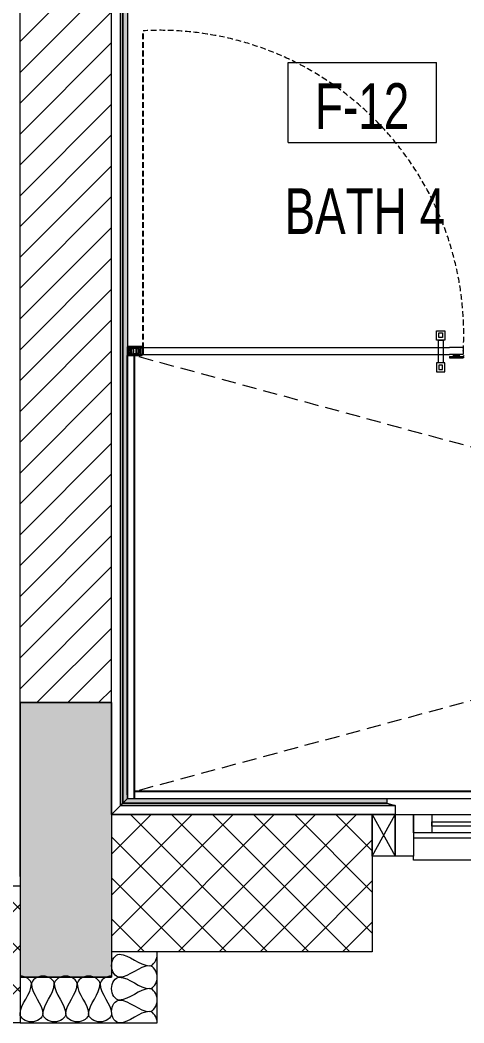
# Model space of a CAD drawing. Header units: millimetres. Extents: x -18512 to 101824, y -95768 to 52898.
# Drawn here: x 59908 to 60879, y -63282 to -61091 of the extents above; entities that cross this region are included whole.
import ezdxf

# ---------------------------------------------------------------- set-up
doc = ezdxf.new("R2010")
doc.units = ezdxf.units.MM
doc.header["$LTSCALE"] = 25
doc.linetypes.add('DASHED', pattern=[0.75, 0.5, -0.25])
doc.linetypes.add('HIDDEN', pattern=[0.375, 0.25, -0.125])
for name, color, linetype, lineweight in [('027 Sanitry Ware', 1, 'Continuous', 0), ('A-AREA-IDEN', 2, 'Continuous', 9), ('A-DETL-INSL', 8, 'Continuous', 9), ('A-GLAZ', 6, 'Continuous', 9), ('A-WOODEN DOOR FRAM', 9, 'Continuous', 9), ('A200-1 Fine Outline', 8, 'Continuous', 9), ('A300-2 Openings', 4, 'Continuous', 15), ('I-FLR-TILE', 253, 'Continuous', 9), ('I-WALL', 2, 'Continuous', 9), ('S-COLS', 6, 'Continuous', 9), ('X2$0$I-WALL', 2, 'Continuous', 18)]:
    doc.layers.add(name, color=color, linetype=linetype, lineweight=lineweight)
for name, color, linetype in [('1_Wall finish', 2, 'Continuous'), ('4_Sanitaryware', 1, 'Continuous'), ('AR WALL HATCH', 8, 'Continuous'), ('Detail - interior', 9, 'Continuous'), ('HAT', 8, 'Continuous')]:
    doc.layers.add(name, color=color, linetype=linetype)
doc.styles.add('Arial Narrow_4', font='fi_9001f.ttf', dxfattribs={"width": 0.75, "height": 147.492401})
pattern_1 = [(45, (59229.075, -102497.31), (-44.90128, 44.90128), []), (135, (59229.075, -102497.31), (-44.90128, -44.90128), [])]

# ---------------------------------------------------------------- blocks, each defined once
blk = doc.blocks.new('Aluminum_Exterior_Window_-_1_wide_x_2_high_3888 - NAGA- GW01-9144455-FIRST FLOOR PLAN')
at = {"layer": 'A-GLAZ', "lineweight": 9}
for p, q in [((-1331.6, 72.8), (-1371.6, 72.8)), ((-1371.6, 72.8), (-1371.6, -18)), ((-1291.6, 72.8), (-1331.6, 72.8)), ((-1331.6, 72.8), (-1331.6, 32.8)), ((-1331.6, -18), (-1331.6, 72.8)), ((-1291.6, 32.8), (-1291.6, 72.8)), ((-851.6, 72.8), (-1291.6, 72.8)), ((-851.6, 72.8), (-851.6, 32.8)), ((-811.6, 72.8), (-851.6, 72.8)), ((-811.6, 32.8), (-811.6, 72.8)), ((-771.6, 72.8), (-811.6, 72.8)), ((-811.6, 72.8), (-811.6, -18)), ((-771.6, -18), (-771.6, 72.8)), ((-851.6, 57), (-1291.6, 57)), ((-1291.6, 57), (-1291.6, 47)), ((-1291.6, 47), (-851.6, 47)), ((-851.6, 47), (-851.6, 57)), ((-1331.6, 32.8), (-1291.6, 32.8)), ((-811.6, 22), (-1331.6, 22)), ((-1291.6, 32.8), (-851.6, 32.8)), ((-851.6, 32.8), (-811.6, 32.8)), ((-1371.6, -18), (-1331.6, -18)), ((-1331.6, -18), (-1331.6, -27.2)), ((-811.6, -18), (-771.6, -18)), ((-811.6, -27.2), (-811.6, -18)), ((-1331.6, -27.2), (-811.6, -27.2))]:
    blk.add_line(p, q, dxfattribs=at)
blk = doc.blocks.new('M_NAGA Room Tag - Room Tag-1756429-FIRST FLOOR PLAN')
at = {"layer": 'A-AREA-IDEN'}
for p, q in [((-3.25, 1.75), (-3.25, -1.75)), ((-3.25, 1.75), (3.25, 1.75)), ((3.25, 1.75), (3.25, -1.75)), ((-3.25, -1.75), (3.25, -1.75))]:
    blk.add_line(p, q, dxfattribs=at)

msp = doc.modelspace()

# ---------------------------------------------------------------- hatches: boundary and pattern name
at = {"layer": 'AR WALL HATCH', "lineweight": 5}
h = msp.add_hatch(dxfattribs=at)
h.set_pattern_fill('ANSI31', color=256, scale=15, style=0)
h.set_pattern_definition([(45, (59229.075, -102497.31), (-33.67596, 33.67596), [])])
h.paths.add_polyline_path([(60108.1, -59976.9), (60108.1, -62582.4), (59908.1, -62582.4), (59908.1, -59976.9)], flags=0)
h = msp.add_hatch(dxfattribs=at)
h.set_pattern_fill('ANSI37', color=256, scale=20, style=0)
h.set_pattern_definition(pattern_1)
h.paths.add_polyline_path([(60678.1, -62826.9), (60678.1, -63126.9), (60108.1, -63126.9), (60108.1, -62826.9)])
h.paths.add_polyline_path([(61378.1, -63126.9), (61378.1, -62826.9), (61528.1, -62826.9), (61528.1, -62986.9), (61818.1, -62986.9), (61818.1, -63126.9)])
h = msp.add_hatch(dxfattribs=at)
h.set_pattern_fill('ANSI37', color=256, scale=20, style=0)
h.set_pattern_definition(pattern_1)
h.paths.add_polyline_path([(55853.1, -63282.4), (55853.1, -62982.4), (59908.1, -62982.4), (59908.1, -63182.4), (59908.1, -63193.4), (59908.1, -63282.4)])
at = {"layer": 'HAT'}
h = msp.add_hatch(dxfattribs=at)
h.set_pattern_fill('AR-SAND', color=256, scale=0.1, style=0)
h.set_pattern_definition([(37.5, (59229.075, -102497.3092), (-0.16000313, 4.89413237), [0, -3.8608, 0, -4.318, 0, -4.1275]), (7.5, (59229.075, -102497.309), (4.4952328, 7.168251), [0, -2.0828, 0, -3.4798, 0, -1.3335]), (327.5, (59225.951, -102497.3092), (7.9099237, 0.01437185), [0, -1.27, 0, -4.572, 0, -5.969]), (317.5, (59225.951, -102497.309), (7.6355645, 2.2292932), [0, -0.635, 0, -2.9972, 0, -3.429])])
h.paths.add_polyline_path([(60133.1, -62801.9), (60133.1, -60001.9), (60143.1, -60011.9), (60143.1, -62791.9)])
h = msp.add_hatch(dxfattribs=at)
h.set_pattern_fill('AR-SAND', color=256, scale=0.1, style=0)
h.set_pattern_definition([(37.5, (59211.2678, -102497.3092), (-0.16000313, 4.89413237), [0, -3.8608, 0, -4.318, 0, -4.1275]), (7.5, (59211.268, -102497.309), (4.4952328, 7.168251), [0, -2.0828, 0, -3.4798, 0, -1.3335]), (327.5, (59208.1436, -102497.3092), (7.9099237, 0.01437185), [0, -1.27, 0, -4.572, 0, -5.969]), (317.5, (59208.1436, -102497.309), (7.6355645, 2.2292932), [0, -0.635, 0, -2.9972, 0, -3.429])])
h.paths.add_polyline_path([(60710.3, -62801.9), (60133.1, -62801.9), (60143.1, -62791.9), (60710.3, -62791.9)])
at = {"layer": 'S-COLS', "lineweight": 5}
msp.add_hatch(color=252, dxfattribs=at).paths.add_polyline_path([(60108.1, -62582.4), (60108.1, -63182.4), (59908.1, -63182.4), (59908.1, -62582.4)], flags=0)

# ---------------------------------------------------------------- linework, layer by layer
at = {"layer": '027 Sanitry Ware', "lineweight": 0}
for p, q in [((60818.6, -61769.8, 0), (60836.6, -61769.8, 0)), ((60818.6, -61790.2, 0), (60818.6, -61769.8, 0)), ((60823.7, -61774.4, 0), (60831.6, -61774.4, 0)), ((60823.7, -61784.5, 0), (60823.7, -61774.4, 0)), ((60831.6, -61774.4, 0), (60831.6, -61784.5, 0)), ((60836.6, -61769.8, 0), (60836.6, -61790.2, 0)), ((60836.6, -61790.2, 0), (60818.6, -61790.2, 0)), ((60822.8, -61790.2, 0), (60832.9, -61790.2, 0)), ((60822.8, -61839.9, 0), (60822.8, -61790.2, 0)), ((60831.6, -61784.5, 0), (60823.7, -61784.5, 0)), ((60832.9, -61790.2, 0), (60832.9, -61839.9, 0)), ((60836.6, -61839.9, 0), (60818.6, -61839.9, 0)), ((60832.9, -61839.9, 0), (60822.8, -61839.9, 0)), ((60831.6, -61845, 0), (60823.7, -61845, 0)), ((60823.7, -61845, 0), (60823.7, -61854.7, 0)), ((60831.6, -61854.7, 0), (60831.6, -61845, 0)), ((60823.7, -61854.7, 0), (60831.6, -61854.7, 0))]:
    msp.add_line(p, q, dxfattribs=at)
at = {"layer": '027 Sanitry Ware'}
for p, q in [((60818.6, -61839.9, 0), (60818.6, -61859.7, 0)), ((60836.6, -61859.7, 0), (60836.6, -61839.9, 0)), ((60818.6, -61859.7, 0), (60836.6, -61859.7, 0))]:
    msp.add_line(p, q, dxfattribs=at)
at = {"layer": '1_Wall finish'}
for p, q in [((60143.1, -62783.9, 0), (60143.1, -61824.1, 0)), ((60158.1, -62791.9, 0), (60158.1, -61824.1, 0))]:
    msp.add_line(p, q, dxfattribs=at)
at = {"layer": '1_Wall finish', "color": 2}
msp.add_line((61543.1, -62776.9), (60158.1, -62776.9, 0), dxfattribs=at)
at = {"layer": '4_Sanitaryware', "color": 1, "linetype": 'HIDDEN', "lineweight": 0, "ltscale": 5, "elevation": 0}
for points in [[(61918.1, -62301.6), (60158.1, -61824.1)], [(61918.1, -62301.6), (60158.1, -62776.9)]]:
    msp.add_lwpolyline(points, dxfattribs=at)
at = {"layer": 'A-DETL-INSL', "color": 1}
msp.add_lwpolyline([(59908.1, -63282.4), (60208.1, -63282.4), (60208.1, -63126.9)], dxfattribs=at)
at = {"layer": 'A-DETL-INSL'}
for points in [[(60124.8, -63182.4), (60117, -63182.4), (60099.3, -63157.4), (60117, -63132.4), (60124.8, -63132.4)], [(60124.8, -63132.4), (60147.7, -63132.4), (60168.6, -63157.4), (60191.5, -63157.4)], [(60191.5, -63157.4), (60199.3, -63157.4), (60208.1, -63144.1), (60208.1, -63132.4)], [(60191.5, -63157.4), (60168.6, -63157.4), (60147.7, -63182.4), (60124.8, -63182.4)], [(60191.5, -63207.4), (60199.3, -63207.4), (60217, -63182.4), (60199.3, -63157.4), (60191.5, -63157.4)], [(59933.1, -63196.7), (59933.1, -63188.9), (59919.9, -63180.1), (59908.1, -63180.1)], [(59983.1, -63196.7), (59983.1, -63188.9), (59958.1, -63171.3), (59933.1, -63188.9), (59933.1, -63196.7)], [(60033.1, -63196.7), (60033.1, -63188.9), (60008.1, -63171.3), (59983.1, -63188.9), (59983.1, -63196.7)], [(60083.1, -63196.7), (60083.1, -63188.9), (60058.1, -63171.3), (60033.1, -63188.9), (60033.1, -63196.7)], [(60108.1, -63180.1), (60096.4, -63180.1), (60083.1, -63188.9), (60083.1, -63196.7)], [(60124.8, -63232.4), (60117, -63232.4), (60099.3, -63207.4), (60117, -63182.4), (60124.8, -63182.4)], [(60124.8, -63182.4), (60147.7, -63182.4), (60168.6, -63207.4), (60191.5, -63207.4)], [(59908.1, -63263.4), (59908.1, -63240.5), (59933.1, -63219.7), (59933.1, -63196.7)], [(59933.1, -63196.7), (59933.1, -63219.7), (59958.1, -63240.5), (59958.1, -63263.4)], [(59958.1, -63263.4), (59958.1, -63240.5), (59983.1, -63219.7), (59983.1, -63196.7)], [(59983.1, -63196.7), (59983.1, -63219.7), (60008.1, -63240.5), (60008.1, -63263.4)], [(60008.1, -63263.4), (60008.1, -63240.5), (60033.1, -63219.7), (60033.1, -63196.7)], [(60033.1, -63196.7), (60033.1, -63219.7), (60058.1, -63240.5), (60058.1, -63263.4)], [(60058.1, -63263.4), (60058.1, -63240.5), (60083.1, -63219.7), (60083.1, -63196.7)], [(60083.1, -63196.7), (60083.1, -63219.7), (60108.1, -63240.5), (60108.1, -63263.4)], [(60191.5, -63207.4), (60168.6, -63207.4), (60147.7, -63232.4), (60124.8, -63232.4)], [(60191.5, -63257.4), (60199.3, -63257.4), (60217, -63232.4), (60199.3, -63207.4), (60191.5, -63207.4)], [(60124.8, -63282.4), (60117, -63282.4), (60099.3, -63257.4), (60117, -63232.4), (60124.8, -63232.4)], [(60124.8, -63232.4), (60147.7, -63232.4), (60168.6, -63257.4), (60191.5, -63257.4)], [(59958.1, -63263.4), (59958.1, -63271.3), (59933.1, -63288.9), (59908.1, -63271.3), (59908.1, -63263.4)], [(60008.1, -63263.4), (60008.1, -63271.3), (59983.1, -63288.9), (59958.1, -63271.3), (59958.1, -63263.4)], [(60058.1, -63263.4), (60058.1, -63271.3), (60033.1, -63288.9), (60008.1, -63271.3), (60008.1, -63263.4)], [(60108.1, -63263.4), (60108.1, -63271.3), (60083.1, -63288.9), (60058.1, -63271.3), (60058.1, -63263.4)], [(60191.5, -63257.4), (60168.6, -63257.4), (60147.7, -63282.4), (60124.8, -63282.4)], [(60208.1, -63282.4), (60208.1, -63270.6), (60199.3, -63257.4), (60191.5, -63257.4)]]:
    msp.add_open_spline(points, degree=3, dxfattribs=at)
at = {"layer": 'A-WOODEN DOOR FRAM'}
msp.add_lwpolyline([(60728.1, -62917.7), (60678.1, -62917.7), (60678.1, -62826.9), (60728.1, -62826.9)], close=True, dxfattribs=at)
for points in [[(60678.1, -62917.7), (60728.1, -62826.9)], [(60678.1, -62826.9), (60728.1, -62917.7)]]:
    msp.add_lwpolyline(points, dxfattribs=at)
at = {"layer": 'A200-1 Fine Outline', "lineweight": 0}
for p, q in [((60173.1, -61804.1, 0), (60145.2, -61804.1, 0)), ((60173.1, -61824.1, 0), (60145.2, -61824.1, 0))]:
    msp.add_line(p, q, dxfattribs=at)
at = {"layer": 'A300-2 Openings', "color": 2, "lineweight": 0}
for p, q in [((60143.1, -61805.1, 0), (60143.1, -61823.1, 0)), ((60144.1, -61804.1, 0), (60173.1, -61804.1, 0)), ((60174.2, -61804.1, 0), (60145.2, -61804.1, 0)), ((60145.2, -61804.1, 0), (60145.2, -61807.1, 0)), ((60173.1, -61804.1, 0), (60173.1, -61807.1, 0)), ((60175.2, -61805.1, 0), (60175.2, -61823.1, 0)), ((60143.1, -61824.1, 0), (60173.1, -61824.1, 0)), ((60167.2, -61807.1, 0), (60145.2, -61807.1, 0)), ((60145.2, -61824.1, 0), (60145.2, -61821.1, 0)), ((60145.2, -61821.1, 0), (60171.2, -61821.1, 0)), ((60174.2, -61824.1, 0), (60145.2, -61824.1, 0)), ((60146.1, -61820.1, 0), (60146.1, -61808.1, 0)), ((60147.1, -61807.1, 0), (60151.1, -61807.1, 0)), ((60173.1, -61821.1, 0), (60147.1, -61821.1, 0)), ((60151.1, -61807.1, 0), (60173.1, -61807.1, 0)), ((60151.1, -61821.1, 0), (60151.1, -61807.1, 0)), ((60162.2, -61808.1, 0), (60156.1, -61808.1, 0)), ((60156.1, -61820.1, 0), (60156.1, -61808.1, 0)), ((60162.2, -61820.1, 0), (60156.1, -61820.1, 0)), ((60162.2, -61820.1, 0), (60162.2, -61808.1, 0)), ((60167.2, -61821.1, 0), (60167.2, -61807.1, 0)), ((60171.2, -61807.1, 0), (60167.2, -61807.1, 0)), ((60172.2, -61820.1, 0), (60172.2, -61808.1, 0)), ((60173.1, -61824.1, 0), (60173.1, -61821.1, 0)), ((60177.2, -61807.6, 0), (60177.2, -61820.6, 0)), ((60178.2, -61806.6, 0), (60207.2, -61806.6, 0)), ((60178.2, -61821.6, 0), (60207.2, -61821.6, 0)), ((60207.2, -61806.6, 0), (60847.2, -61806.6, 0)), ((60207.2, -61821.6, 0), (60847.2, -61821.6, 0)), ((60876.2, -61806.6, 0), (60847.2, -61806.6, 0)), ((60876.2, -61821.6, 0), (60847.2, -61821.6, 0)), ((60847.2, -61826.1, 0), (60847.2, -61829.1, 0)), ((60847.2, -61826.1, 0), (60877.2, -61826.1, 0)), ((60877.2, -61807.6, 0), (60877.2, -61820.6, 0)), ((60879.2, -61824.1, 0), (60877.2, -61826.1, 0)), ((60847.2, -61829.1, 0), (60877.2, -61829.1, 0)), ((60879.2, -61827.1, 0), (60877.2, -61829.1, 0))]:
    msp.add_line(p, q, dxfattribs=at)
at = {"layer": 'A300-2 Openings', "color": 1, "lineweight": 0}
for p, q in [((60151.1, -61807.1, 0), (60146.4, -61820.8, 0)), ((60146.4, -61807.4, 0), (60151.1, -61821.1, 0)), ((60167.2, -61807.1, 0), (60171.9, -61820.8, 0)), ((60171.9, -61807.4, 0), (60167.2, -61821.1, 0))]:
    msp.add_line(p, q, dxfattribs=at)
at = {"layer": 'A300-2 Openings', "color": 2, "lineweight": 0}
for centre, start, end in [((60144.1, -61805.1, 0), 90, 180.0001), ((60174.2, -61805.1, 0), 359.9999, 90), ((60144.1, -61823.1, 0), 180.0001, 270), ((60147.1, -61808.1, 0), 90, 180), ((60147.1, -61820.1, 0), 180, 270), ((60171.2, -61808.1, 0), 0, 90), ((60171.2, -61820.1, 0), 270, 0), ((60174.2, -61823.1, 0), 270, 359.9999), ((60178.2, -61807.6, 0), 90, 180.0001), ((60178.2, -61820.6, 0), 180.0001, 270), ((60876.2, -61807.6, 0), 359.9999, 90), ((60876.2, -61820.6, 0), 270, 359.9999)]:
    msp.add_arc(centre, 1, start, end, dxfattribs=at)
at = {"layer": 'A300-2 Openings', "color": 1, "lineweight": 0}
for centre, major_axis in [((60154.1, -61814.2, 0), (0, -6.67)), ((60862.2, -61824.1, 0), (6.67, 0))]:
    msp.add_ellipse(centre, major_axis=major_axis, ratio=0.306216, dxfattribs=at)
at = {"layer": 'A300-2 Openings', "color": 1, "lineweight": 0, "extrusion": (0, 0, -1)}
msp.add_ellipse((60164.2, -61814.2, 0), major_axis=(0, 6.67), ratio=0.306216, start_param=1.570796326794809, end_param=7.853981633974392, dxfattribs=at)
at = {"layer": 'Detail - interior', "color": 8, "linetype": 'DASHED'}
msp.add_line((60177.2, -61807.5, 0), (60177.2, -61114.1, 0), dxfattribs=at)
at = {"layer": 'Detail - interior', "color": 8, "linetype": 'DASHED', "lineweight": 0}
msp.add_arc((60213.6, -61777.7, 0), 664.6, 356.8593, 93.1405, dxfattribs=at)
at = {"layer": 'I-FLR-TILE', "lineweight": 13}
for points in [[(60108.1, -62826.9), (60108.1, -59976.9), (60128.1, -59996.9), (60128.1, -62806.9)], [(60128.1, -62806.9), (60128.1, -59996.9), (60133.1, -60001.9), (60133.1, -62801.9)], [(60133.1, -62801.9), (60133.1, -60001.9), (60143.1, -60011.9), (60143.1, -62791.9)], [(60728.1, -62826.9), (60108.1, -62826.9), (60128.1, -62806.9), (60728.1, -62806.9)], [(60728.1, -62806.9), (60128.1, -62806.9), (60133.1, -62801.9), (60710.3, -62801.9)], [(60710.3, -62801.9), (60133.1, -62801.9), (60143.1, -62791.9), (60710.3, -62791.9)]]:
    msp.add_lwpolyline(points, close=True, dxfattribs=at)
at = {"layer": 'I-WALL'}
for p, q in [((59908.1, -62962.4), (59908.1, -59876.9)), ((60108.1, -62826.9), (60108.1, -59976.9)), ((60143.1, -61805.4, 0), (60143.1, -62791.9, 0)), ((60108.1, -62582.4), (59908.1, -62582.4)), ((60143.1, -62791.9, 0), (61573.1, -62791.9, 0)), ((60108.1, -62826.9), (60678.1, -62826.9)), ((60678.1, -62826.9), (60678.1, -63126.9)), ((60108.1, -62962.4), (60108.1, -63182.4)), ((55853.1, -62982.4), (59908.1, -62982.4)), ((59908.1, -62982.4), (59908.1, -63282.4)), ((60678.1, -63126.9), (60108.1, -63126.9)), ((59908.1, -63182.4), (60108.1, -63182.4))]:
    msp.add_line(p, q, dxfattribs=at)
msp.add_lwpolyline([(59908.1, -63282.4), (55853.1, -63282.4)], dxfattribs=at)
at = {"layer": 'S-COLS', "color": 8}
for p, q in [((59908.1, -62582.4), (59908.1, -63182.4)), ((59908.1, -62582.4), (60108.1, -62582.4)), ((60108.1, -62582.4), (60108.1, -63182.4)), ((60108.1, -63182.4), (59908.1, -63182.4))]:
    msp.add_line(p, q, dxfattribs=at)
at = {"layer": 'X2$0$I-WALL'}
msp.add_line((60143.1, -62791.9, 0), (60143.1, -61804.8, 0), dxfattribs=at)

# ---------------------------------------------------------------- block references
at = {"layer": 'A-AREA-IDEN', "lineweight": 18, "xscale": -49.99999999999998, "yscale": 49.99999999999998, "zscale": 49.99999999999998, "rotation": 180}
msp.add_blockref('M_NAGA Room Tag - Room Tag-1756429-FIRST FLOOR PLAN', (60656.5, -61270.6, 0), dxfattribs=at)
at = {"layer": 'A-GLAZ', "xscale": -1}
msp.add_blockref('Aluminum_Exterior_Window_-_1_wide_x_2_high_3888 - NAGA- GW01-9144455-FIRST FLOOR PLAN', (59956.5, -62899.6), dxfattribs=at)

# ---------------------------------------------------------------- texts
at = {"layer": 'A-AREA-IDEN', "lineweight": 18, "char_height": 100, "width": 889.2, "attachment_point": 8, "line_spacing_factor": 0.968573, "style": 'Arial Narrow_4'}
for s, insert in [('F-12', (60656.1, -61328.7, 0)), ('BATH 4', (60661.9, -61558.4, 0))]:
    msp.add_mtext(s, dxfattribs=dict(at, insert=insert))

doc.saveas('drawing.dxf')
